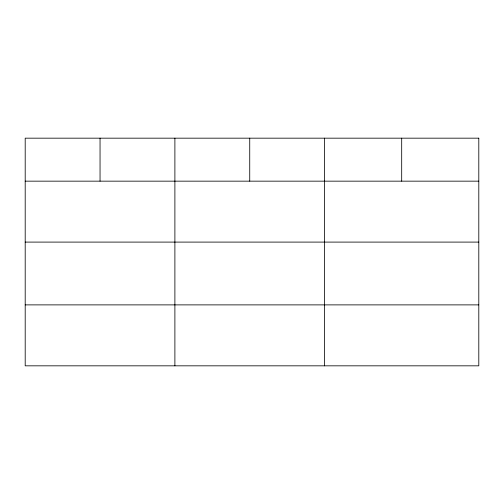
<?xml version="1.0" encoding="UTF-8"?>
<svg xmlns="http://www.w3.org/2000/svg" width="504" height="504" viewBox="0 0 504 504"><rect width="100%" height="100%" fill="white"/><g stroke="black" fill="none" stroke-linecap="round" stroke-linejoin="round"><path stroke-width="0.76" d="M25.2 181.157L478.8 181.157M25.2 242.096L478.8 242.096M25.2 304.882L478.8 304.882M401.688 138.172L401.688 181.157M324.576 138.172L324.576 365.828M249.732 138.172L249.732 181.157M174.888 138.172L174.888 365.828M100.044 138.172L100.044 181.157M478.8 138.172L25.2 138.172L25.2 365.828L478.8 365.828L478.8 138.172"/></g></svg>
